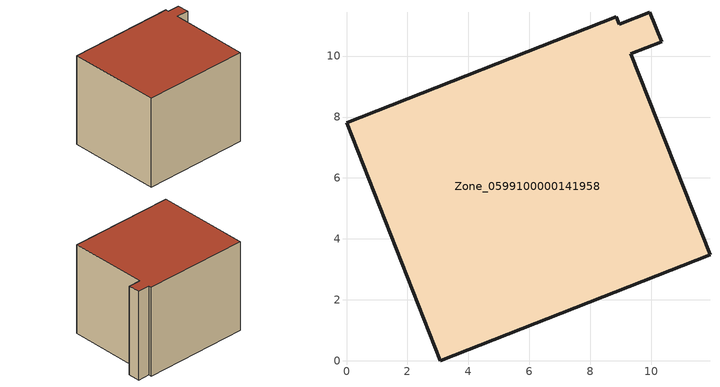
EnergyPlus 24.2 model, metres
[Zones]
Zone_0599100000141958
 floor ground (C_G): 0,7.81 8.85,11.29 8.94,11.04 9.95,11.44 10.33,10.47 9.32,10.08 11.92,3.48 3.07,0 z0
 wall outside (C_F): 8.85,11.29 0,7.81 3.07,0 11.92,3.48 9.32,10.08 10.33,10.47 9.95,11.44 8.94,11.04 8.85,11.29 z0:8.21
 roof outside (C_R): 0,7.81 3.07,0 11.92,3.48 9.32,10.08 10.33,10.47 9.95,11.44 8.94,11.04 8.85,11.29 z8.21
[BUILDING]
Pand.0599100000141958: North Axis=0; Terrain=City; Loads Convergence Tolerance Value=0.04; Temperature Convergence Tolerance Value=0.4; Solar Distribution=FullExterior; Maximum Number of Warmup Days=25; Minimum Number of Warmup Days=1
[Site:Location]
Rotterdam.The.Hague.AP_ZH_NLD Design_Conditions: Latitude=51.96; Longitude=4.45; Time Zone=1; Elevation=-4.5
[SITE:GROUNDTEMPERATURE:BUILDINGSURFACE]
18, 18, 18, 18, 18, 18, 18, 18, 18, 18, 18, 18
[MATERIAL] Thermal Absorptance=0.9; Solar Absorptance=0.7; Visible Absorptance=0.7
Name | Roughness | Thickness | Conductivity | Density | Specific Heat
G.TC.1946-1964 | MediumSmooth | 0.15 | 1 | 540 | 1210
F.TC.1946-1964 | Rough | 0.3 | 0.857143 | 1920 | 840
R.TC.1946-1964 | MediumRough | 0.2 | 0.235294 | 1500 | 1000
[CONSTRUCTION]
C_G: G.TC.1946-1964
C_F: F.TC.1946-1964
C_R: R.TC.1946-1964
[ZONE]
Zone_0599100000141958: Type=1; Multiplier=1; Ceiling Height=Autocalculate; Volume=Autocalculate; Floor Area=autocalculate; Part of Total Floor Area=Yes
[ZONEINFILTRATION:DESIGNFLOWRATE]
Infil_Zone_0599100000141958: Zone or ZoneList or Space or SpaceList=Zone_0599100000141958; Schedule=AlwaysOn; Design Flow Rate Calculation Method=Flow/Area; Flow Rate per Floor Area=0.003; Constant Term Coefficient=1; Temperature Term Coefficient=0; Velocity Term Coefficient=0; Velocity Squared Term Coefficient=0
[HVACTEMPLATE:ZONE:IDEALLOADSAIRSYSTEM]
Zone_0599100000141958: Maximum Heating Supply Air Temperature=50; Minimum Cooling Supply Air Temperature=13; Maximum Heating Supply Air Humidity Ratio=0.0156; Minimum Cooling Supply Air Humidity Ratio=0.0077; Heating Limit=NoLimit; Cooling Limit=NoLimit; Dehumidification Control Type=ConstantSensibleHeatRatio; Cooling Sensible Heat Ratio=0.7; Dehumidification Setpoint=60; Humidification Control Type=None; Humidification Setpoint=30; Outdoor Air Method=None; Outdoor Air Flow Rate per Person=0.00944; Outdoor Air Flow Rate per Zone Floor Area=0; Outdoor Air Flow Rate per Zone=0; Demand Controlled Ventilation Type=None; Outdoor Air Economizer Type=NoEconomizer; Heat Recovery Type=None; Sensible Heat Recovery Effectiveness=0.7; Latent Heat Recovery Effectiveness=0.65
[ZONECONTROL:THERMOSTAT]
ThermostatControl_Zone_0599100000141958: Zone or ZoneList=Zone_0599100000141958; Control Type Schedule=DualSetpointControlType; Control 1=Thermostat_Zone_0599100000141958; Temperature Difference Between Cutout And Setpoint=0
[THERMOSTATSETPOINT:DUALSETPOINT]
Thermostat_Zone_0599100000141958: Heating Setpoint Temperature Schedule=HeatingSetpoint_Zone_0599100000141958; Cooling Setpoint Temperature Schedule=CoolingSetpoint_Zone_0599100000141958
[SCHEDULE:COMPACT]
HeatingSetpoint_Zone_0599100000141958: Through: 12/31, For: AllDays, Until: 24:00, 21
CoolingSetpoint_Zone_0599100000141958: Through: 12/31, For: AllDays, Until: 24:00, 24
DualSetpointControlType: Through: 12/31, For: AllDays, Until: 24:00, 4
AlwaysOn: Through: 12/31, For: AllDays, Until: 24:00, 1
